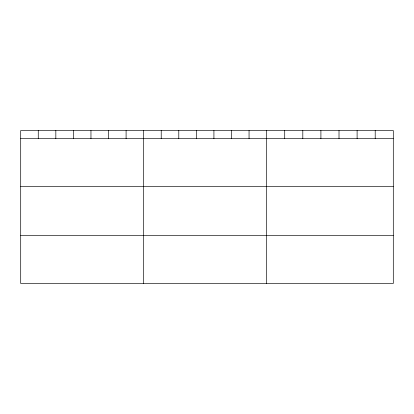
<?xml version="1.0" encoding="UTF-8"?>
<svg xmlns="http://www.w3.org/2000/svg" width="414" height="414" viewBox="0 0 414 414"><rect width="100%" height="100%" fill="white"/><g stroke="black" fill="none" stroke-linecap="round" stroke-linejoin="round"><path stroke-width="0.62" d="M393.3 138.633L393.3 283.466L20.7 283.466L20.7 130.534L393.3 130.534L393.3 138.633L20.7 138.633M20.7 186.429L393.3 186.429M20.7 235.675L393.3 235.675M375.203 130.534L375.203 138.633M357.106 130.534L357.106 138.633M339.009 130.534L339.009 138.633M320.907 130.534L320.907 138.633M302.81 130.534L302.81 138.633M284.713 130.534L284.713 138.633M266.616 130.534L266.616 283.466M249.052 130.534L249.052 138.633M231.483 130.534L231.483 138.633M213.919 130.534L213.919 138.633M196.355 130.534L196.355 138.633M178.791 130.534L178.791 138.633M161.222 130.534L161.222 138.633M143.658 130.534L143.658 283.466M126.094 130.534L126.094 138.633M108.525 130.534L108.525 138.633M90.961 130.534L90.961 138.633M73.397 130.534L73.397 138.633M55.833 130.534L55.833 138.633M38.264 130.534L38.264 138.633"/></g></svg>
